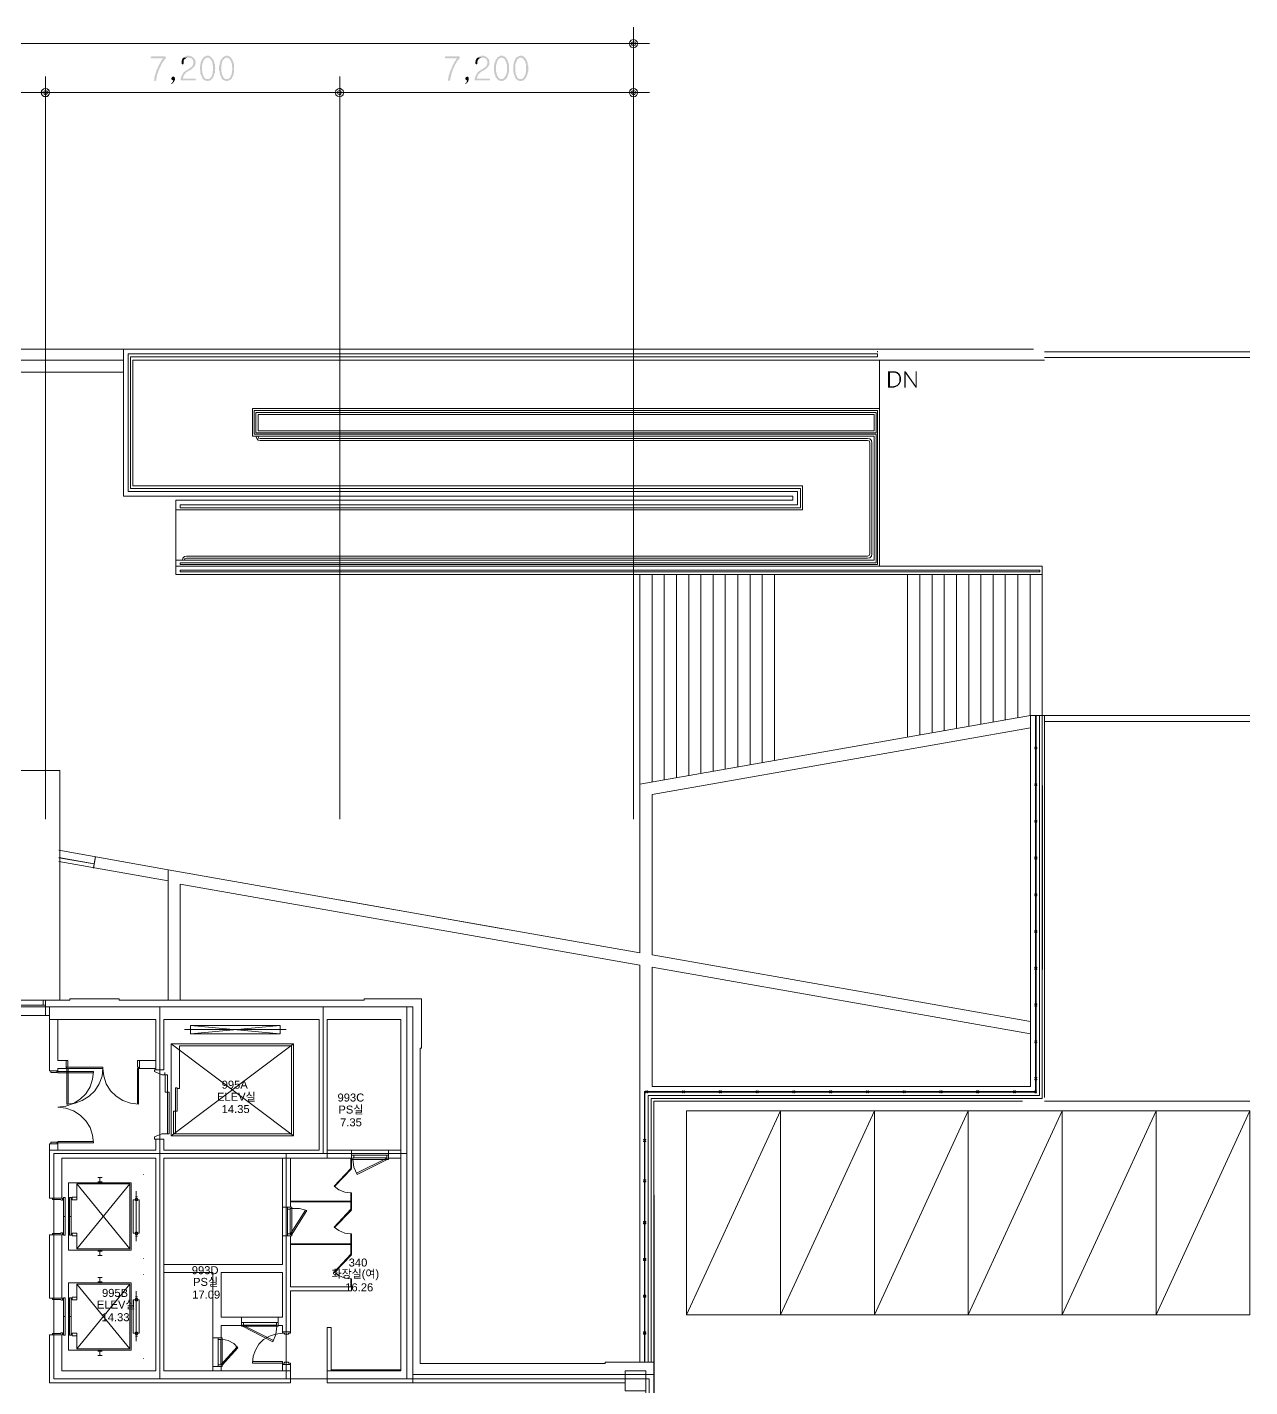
# Model space of a CAD drawing. Header units: millimetres. Extents: x -750 to 105570, y 8301 to 66109.
# Drawn here: x 75618 to 105570, y 28309 to 61617 of the extents above; entities that cross this region are included whole.
import ezdxf

# ---------------------------------------------------------------- set-up
doc = ezdxf.new("R2010")
doc.units = ezdxf.units.MM
for name, color, linetype in [('PDF_문자', 7, 'Continuous'), ('PDF_솔리드 채우기', 7, 'Continuous'), ('PDF_형상', 7, 'Continuous')]:
    doc.layers.add(name, color=color, linetype=linetype)
doc.styles.add('PDF 맑은고딕Semilight', font='Arial.ttf')

msp = doc.modelspace()

# ---------------------------------------------------------------- hatches: boundary and pattern name
at = {"layer": 'PDF_솔리드 채우기', "transparency": 33554559}
for points in [[(78980, 60905), (78666, 60905), (78655, 60895), (78645, 60884), (78645, 60884), (78645, 60863), (78655, 60863), (78666, 60853), (78949, 60853), (78938, 60842), (78938, 60832), (78928, 60821), (78917, 60811), (78907, 60800), (78896, 60790), (78896, 60769), (78886, 60758), (78875, 60748), (78865, 60727), (78865, 60717), (78854, 60706), (78844, 60685), (78833, 60675), (78833, 60654), (78823, 60643), (78812, 60622), (78812, 60601), (78802, 60591), (78802, 60580), (78791, 60570), (78781, 60549), (78781, 60528), (78770, 60518), (78770, 60497), (78760, 60476), (78760, 60465), (78750, 60444), (78750, 60434), (78739, 60413), (78739, 60402), (78739, 60392), (78729, 60371), (78729, 60360), (78729, 60350), (78729, 60329), (78729, 60319), (78729, 60308), (78739, 60298), (78750, 60298), (78760, 60308), (78770, 60308), (78781, 60319), (78781, 60329), (78781, 60350), (78781, 60360), (78791, 60381), (78791, 60392), (78791, 60413), (78802, 60423), (78802, 60444), (78802, 60455), (78812, 60476), (78812, 60486), (78823, 60497), (78823, 60518), (78833, 60528), (78833, 60549), (78844, 60559), (78844, 60580), (78854, 60591), (78865, 60612), (78865, 60622), (78875, 60643), (78886, 60654), (78886, 60664), (78896, 60685), (78907, 60696), (78907, 60717), (78917, 60727), (78928, 60748), (78938, 60758), (78949, 60769), (78959, 60790), (78969, 60800), (78969, 60811), (78980, 60821), (78990, 60832), (79001, 60842), (79011, 60853), (79011, 60863), (79022, 60884), (79011, 60884), (79001, 60895), (78990, 60905)], [(79566, 60916), (79556, 60916), (79535, 60916), (79514, 60905), (79504, 60905), (79493, 60895), (79472, 60895), (79462, 60884), (79451, 60874), (79566, 60874), (79587, 60874), (79598, 60863), (79619, 60863), (79629, 60853), (79640, 60853), (79661, 60842), (79661, 60832), (79671, 60821), (79682, 60811), (79682, 60790), (79692, 60779), (79692, 60758), (79692, 60758), (79692, 60737), (79692, 60717), (79682, 60706), (79682, 60696), (79671, 60675), (79661, 60664), (79650, 60654), (79650, 60643), (79640, 60643), (79629, 60633), (79619, 60622), (79598, 60612), (79587, 60601), (79566, 60591), (79556, 60580), (79545, 60580), (79535, 60570), (79514, 60559), (79504, 60549), (79493, 60539), (79472, 60528), (79462, 60518), (79451, 60507), (79441, 60497), (79430, 60476), (79430, 60465), (79420, 60465), (79420, 60455), (79409, 60444), (79399, 60423), (79399, 60413), (79388, 60392), (79388, 60381), (79388, 60360), (79378, 60350), (79378, 60329), (79378, 60319), (79734, 60319), (79744, 60319), (79744, 60319), (79755, 60340), (79755, 60340), (79744, 60350), (79744, 60350), (79734, 60360), (79734, 60360), (79430, 60360), (79441, 60381), (79441, 60392), (79441, 60413), (79451, 60423), (79462, 60434), (79462, 60455), (79472, 60455), (79472, 60465), (79483, 60476), (79493, 60486), (79504, 60497), (79514, 60507), (79525, 60518), (79545, 60528), (79556, 60539), (79577, 60549), (79587, 60549), (79598, 60559), (79619, 60570), (79640, 60580), (79650, 60591), (79661, 60601), (79671, 60612), (79682, 60622), (79692, 60633), (79703, 60643), (79713, 60654), (79724, 60664), (79724, 60675), (79734, 60696), (79734, 60706), (79734, 60727), (79744, 60737), (79744, 60758), (79744, 60769), (79734, 60790), (79734, 60800), (79734, 60821), (79724, 60832), (79713, 60842), (79703, 60853), (79703, 60863), (79682, 60874), (79671, 60884), (79661, 60895), (79650, 60905), (79629, 60905), (79619, 60905), (79598, 60916), (79587, 60916)], [(79451, 60874), (79441, 60863), (79430, 60853), (79420, 60842), (79409, 60821), (79409, 60811), (79399, 60800), (79399, 60779), (79399, 60769), (79399, 60758), (79399, 60737), (79399, 60717), (79399, 60717), (79420, 60706), (79420, 60706), (79441, 60706), (79441, 60717), (79451, 60727), (79451, 60727), (79451, 60758), (79451, 60769), (79451, 60790), (79451, 60800), (79462, 60821), (79472, 60832), (79472, 60832), (79493, 60842), (79504, 60853), (79514, 60863), (79525, 60863), (79545, 60874), (79566, 60874), (79566, 60874)], [(80038, 60916), (80017, 60916), (80006, 60916), (79996, 60905), (79975, 60905), (79964, 60895), (79954, 60884), (79943, 60884), (79933, 60874), (79922, 60853), (79912, 60842), (79902, 60832), (79902, 60821), (79891, 60811), (79881, 60790), (79881, 60779), (79870, 60769), (79870, 60748), (79870, 60737), (79860, 60717), (79860, 60706), (79860, 60685), (79860, 60675), (79849, 60654), (79849, 60633), (79849, 60622), (79849, 60612), (79849, 60591), (79849, 60570), (79860, 60549), (79860, 60539), (79860, 60518), (79860, 60507), (79860, 60486), (79870, 60476), (79870, 60455), (79881, 60444), (79881, 60434), (79891, 60413), (79891, 60402), (79902, 60392), (79912, 60381), (79912, 60360), (79922, 60350), (79933, 60340), (80038, 60350), (80027, 60350), (80006, 60350), (79996, 60350), (79985, 60360), (79975, 60371), (79964, 60381), (79954, 60392), (79943, 60413), (79933, 60423), (79933, 60444), (79922, 60455), (79922, 60465), (79912, 60486), (79912, 60497), (79912, 60518), (79912, 60528), (79902, 60549), (79902, 60559), (79902, 60580), (79902, 60601), (79902, 60612), (79902, 60622), (79902, 60643), (79902, 60664), (79902, 60675), (79912, 60696), (79912, 60706), (79912, 60727), (79922, 60737), (79922, 60758), (79922, 60769), (79933, 60779), (79933, 60790), (79943, 60811), (79954, 60821), (79964, 60832), (79975, 60842), (79985, 60853), (79996, 60863), (80006, 60863), (80027, 60874), (80038, 60874), (80132, 60874), (80121, 60884), (80111, 60895), (80101, 60905), (80090, 60905), (80069, 60916), (80059, 60916)], [(80132, 60874), (80038, 60874), (80048, 60874), (80069, 60863), (80080, 60863), (80090, 60853), (80101, 60842), (80111, 60832), (80121, 60821), (80132, 60800), (80142, 60790), (80142, 60779), (80153, 60758), (80153, 60748), (80153, 60737), (80163, 60717), (80163, 60706), (80163, 60685), (80163, 60675), (80174, 60654), (80174, 60633), (80174, 60612), (80174, 60612), (80174, 60591), (80174, 60570), (80174, 60549), (80163, 60539), (80163, 60518), (80163, 60507), (80163, 60486), (80153, 60476), (80153, 60455), (80142, 60444), (80142, 60434), (80142, 60423), (80132, 60413), (80121, 60392), (80111, 60381), (80101, 60371), (80090, 60360), (80080, 60350), (80059, 60350), (80048, 60350), (80038, 60350), (79933, 60340), (79954, 60329), (79964, 60319), (79975, 60319), (79985, 60308), (80006, 60308), (80017, 60298), (80027, 60298), (80038, 60298), (80048, 60298), (80069, 60308), (80080, 60308), (80090, 60308), (80111, 60319), (80121, 60329), (80132, 60340), (80142, 60350), (80153, 60360), (80163, 60371), (80174, 60392), (80174, 60392), (80184, 60413), (80184, 60423), (80195, 60434), (80195, 60455), (80205, 60465), (80205, 60476), (80216, 60497), (80216, 60507), (80216, 60528), (80216, 60549), (80216, 60559), (80216, 60580), (80226, 60601), (80226, 60612), (80226, 60622), (80216, 60643), (80216, 60664), (80216, 60675), (80216, 60696), (80216, 60717), (80205, 60727), (80205, 60748), (80205, 60758), (80195, 60769), (80195, 60790), (80184, 60800), (80174, 60811), (80174, 60821), (80163, 60832), (80153, 60853), (80142, 60863)], [(80509, 60916), (80488, 60916), (80478, 60916), (80467, 60905), (80446, 60905), (80436, 60895), (80425, 60884), (80415, 60884), (80404, 60874), (80394, 60853), (80383, 60842), (80373, 60832), (80373, 60821), (80362, 60811), (80352, 60790), (80352, 60779), (80341, 60769), (80341, 60748), (80341, 60737), (80331, 60717), (80331, 60706), (80331, 60685), (80320, 60675), (80320, 60654), (80320, 60633), (80320, 60622), (80320, 60612), (80320, 60591), (80320, 60570), (80320, 60549), (80331, 60539), (80331, 60518), (80331, 60507), (80331, 60486), (80341, 60476), (80341, 60455), (80352, 60444), (80352, 60434), (80362, 60413), (80362, 60402), (80373, 60392), (80373, 60381), (80383, 60360), (80394, 60350), (80404, 60340), (80509, 60350), (80488, 60350), (80478, 60350), (80467, 60350), (80457, 60360), (80446, 60371), (80436, 60381), (80425, 60392), (80415, 60413), (80404, 60423), (80404, 60444), (80394, 60455), (80394, 60465), (80383, 60486), (80383, 60497), (80383, 60518), (80373, 60528), (80373, 60549), (80373, 60559), (80373, 60580), (80373, 60601), (80373, 60612), (80373, 60622), (80373, 60643), (80373, 60664), (80373, 60675), (80383, 60696), (80383, 60706), (80383, 60727), (80383, 60737), (80394, 60758), (80394, 60769), (80404, 60779), (80404, 60790), (80415, 60811), (80425, 60821), (80436, 60832), (80446, 60842), (80457, 60853), (80467, 60863), (80478, 60863), (80498, 60874), (80509, 60874), (80603, 60874), (80593, 60884), (80582, 60895), (80572, 60905), (80551, 60905), (80540, 60916), (80530, 60916)], [(80603, 60874), (80509, 60874), (80519, 60874), (80530, 60863), (80551, 60863), (80561, 60853), (80572, 60842), (80582, 60832), (80593, 60821), (80603, 60800), (80603, 60790), (80614, 60779), (80614, 60758), (80624, 60748), (80624, 60737), (80635, 60717), (80635, 60706), (80635, 60685), (80635, 60675), (80635, 60654), (80645, 60633), (80645, 60612), (80645, 60612), (80645, 60591), (80645, 60570), (80635, 60549), (80635, 60539), (80635, 60518), (80635, 60507), (80624, 60486), (80624, 60476), (80624, 60455), (80614, 60444), (80614, 60434), (80603, 60423), (80603, 60413), (80593, 60392), (80582, 60381), (80572, 60371), (80561, 60360), (80540, 60350), (80530, 60350), (80519, 60350), (80509, 60350), (80404, 60340), (80415, 60329), (80436, 60319), (80446, 60319), (80457, 60308), (80467, 60308), (80488, 60298), (80498, 60298), (80509, 60298), (80519, 60298), (80540, 60308), (80551, 60308), (80561, 60308), (80572, 60319), (80593, 60329), (80603, 60340), (80614, 60350), (80624, 60360), (80635, 60371), (80645, 60392), (80645, 60392), (80656, 60413), (80656, 60423), (80666, 60434), (80666, 60455), (80677, 60465), (80677, 60476), (80677, 60497), (80687, 60507), (80687, 60528), (80687, 60549), (80687, 60559), (80687, 60580), (80687, 60601), (80687, 60612), (80687, 60622), (80687, 60643), (80687, 60664), (80687, 60675), (80687, 60696), (80687, 60717), (80677, 60727), (80677, 60748), (80666, 60758), (80666, 60769), (80656, 60790), (80656, 60800), (80645, 60811), (80645, 60821), (80635, 60832), (80624, 60853), (80614, 60863)], [(86185, 60905), (85871, 60905), (85850, 60895), (85850, 60884), (85850, 60884), (85850, 60863), (85861, 60863), (85871, 60853), (86154, 60853), (86143, 60842), (86133, 60832), (86122, 60821), (86122, 60811), (86112, 60800), (86101, 60790), (86091, 60769), (86080, 60758), (86080, 60748), (86070, 60727), (86060, 60717), (86049, 60706), (86049, 60685), (86039, 60675), (86028, 60654), (86028, 60643), (86018, 60622), (86007, 60601), (86007, 60591), (85997, 60580), (85997, 60570), (85986, 60549), (85976, 60528), (85976, 60518), (85965, 60497), (85965, 60476), (85955, 60465), (85955, 60444), (85944, 60434), (85944, 60413), (85944, 60402), (85934, 60392), (85934, 60371), (85934, 60360), (85934, 60350), (85923, 60329), (85934, 60319), (85934, 60308), (85944, 60298), (85955, 60298), (85965, 60308), (85976, 60308), (85976, 60319), (85986, 60329), (85986, 60350), (85986, 60360), (85986, 60381), (85997, 60392), (85997, 60413), (85997, 60423), (86007, 60444), (86007, 60455), (86007, 60476), (86018, 60486), (86018, 60497), (86028, 60518), (86028, 60528), (86039, 60549), (86039, 60559), (86049, 60580), (86060, 60591), (86060, 60612), (86070, 60622), (86080, 60643), (86080, 60654), (86091, 60664), (86091, 60685), (86101, 60696), (86112, 60717), (86122, 60727), (86133, 60748), (86143, 60758), (86143, 60769), (86154, 60790), (86164, 60800), (86175, 60811), (86185, 60821), (86196, 60832), (86206, 60842), (86206, 60853), (86217, 60863), (86217, 60884), (86217, 60884), (86206, 60895), (86196, 60905)], [(86772, 60916), (86751, 60916), (86740, 60916), (86719, 60905), (86709, 60905), (86688, 60895), (86677, 60895), (86667, 60884), (86656, 60874), (86772, 60874), (86793, 60874), (86803, 60863), (86824, 60863), (86834, 60853), (86845, 60853), (86855, 60842), (86866, 60832), (86876, 60821), (86876, 60811), (86887, 60790), (86887, 60779), (86897, 60758), (86897, 60758), (86887, 60737), (86887, 60717), (86887, 60706), (86876, 60696), (86876, 60675), (86866, 60664), (86855, 60654), (86845, 60643), (86845, 60643), (86834, 60633), (86814, 60622), (86803, 60612), (86793, 60601), (86772, 60591), (86751, 60580), (86751, 60580), (86730, 60570), (86719, 60559), (86698, 60549), (86688, 60539), (86677, 60528), (86667, 60518), (86656, 60507), (86646, 60497), (86636, 60476), (86625, 60465), (86625, 60465), (86615, 60455), (86615, 60444), (86604, 60423), (86594, 60413), (86594, 60392), (86594, 60381), (86583, 60360), (86583, 60350), (86583, 60329), (86583, 60319), (86929, 60319), (86950, 60319), (86950, 60319), (86960, 60340), (86960, 60340), (86950, 60350), (86950, 60350), (86939, 60360), (86929, 60360), (86636, 60360), (86636, 60381), (86646, 60392), (86646, 60413), (86656, 60423), (86656, 60434), (86667, 60455), (86667, 60455), (86677, 60465), (86688, 60476), (86698, 60486), (86709, 60497), (86719, 60507), (86730, 60518), (86751, 60528), (86761, 60539), (86782, 60549), (86782, 60549), (86803, 60559), (86824, 60570), (86834, 60580), (86855, 60591), (86866, 60601), (86876, 60612), (86887, 60622), (86897, 60633), (86908, 60643), (86918, 60654), (86918, 60664), (86929, 60675), (86929, 60696), (86939, 60706), (86939, 60727), (86939, 60737), (86939, 60758), (86939, 60769), (86939, 60790), (86939, 60800), (86929, 60821), (86929, 60832), (86918, 60842), (86908, 60853), (86897, 60863), (86887, 60874), (86876, 60884), (86866, 60895), (86845, 60905), (86834, 60905), (86824, 60905), (86803, 60916), (86782, 60916)], [(86656, 60874), (86646, 60863), (86636, 60853), (86625, 60842), (86615, 60821), (86604, 60811), (86604, 60800), (86604, 60779), (86594, 60769), (86594, 60758), (86594, 60737), (86604, 60717), (86604, 60717), (86615, 60706), (86625, 60706), (86636, 60706), (86646, 60717), (86646, 60727), (86646, 60727), (86646, 60758), (86646, 60769), (86656, 60790), (86656, 60800), (86667, 60821), (86677, 60832), (86677, 60832), (86688, 60842), (86698, 60853), (86719, 60863), (86730, 60863), (86751, 60874), (86761, 60874), (86772, 60874)], [(87243, 60916), (87222, 60916), (87212, 60916), (87191, 60905), (87180, 60905), (87170, 60895), (87159, 60884), (87149, 60884), (87138, 60874), (87128, 60853), (87117, 60842), (87107, 60832), (87096, 60821), (87096, 60811), (87086, 60790), (87086, 60779), (87075, 60769), (87075, 60748), (87065, 60737), (87065, 60717), (87065, 60706), (87054, 60685), (87054, 60675), (87054, 60654), (87054, 60633), (87054, 60622), (87054, 60612), (87054, 60591), (87054, 60570), (87054, 60549), (87054, 60539), (87065, 60518), (87065, 60507), (87065, 60486), (87065, 60476), (87075, 60455), (87075, 60444), (87086, 60434), (87086, 60413), (87096, 60402), (87096, 60392), (87107, 60381), (87117, 60360), (87128, 60350), (87138, 60340), (87243, 60350), (87222, 60350), (87212, 60350), (87201, 60350), (87191, 60360), (87170, 60371), (87159, 60381), (87159, 60392), (87149, 60413), (87138, 60423), (87128, 60444), (87128, 60455), (87117, 60465), (87117, 60486), (87117, 60497), (87107, 60518), (87107, 60528), (87107, 60549), (87107, 60559), (87107, 60580), (87107, 60601), (87107, 60612), (87107, 60622), (87107, 60643), (87107, 60664), (87107, 60675), (87107, 60696), (87117, 60706), (87117, 60727), (87117, 60737), (87128, 60758), (87128, 60769), (87138, 60779), (87138, 60790), (87149, 60811), (87159, 60821), (87170, 60832), (87180, 60842), (87191, 60853), (87201, 60863), (87212, 60863), (87222, 60874), (87243, 60874), (87337, 60874), (87327, 60884), (87316, 60895), (87295, 60905), (87285, 60905), (87274, 60916), (87264, 60916)], [(87337, 60874), (87243, 60874), (87253, 60874), (87264, 60863), (87274, 60863), (87295, 60853), (87306, 60842), (87316, 60832), (87327, 60821), (87327, 60800), (87337, 60790), (87348, 60779), (87348, 60758), (87358, 60748), (87358, 60737), (87358, 60717), (87369, 60706), (87369, 60685), (87369, 60675), (87369, 60654), (87369, 60633), (87369, 60612), (87369, 60612), (87369, 60591), (87369, 60570), (87369, 60549), (87369, 60539), (87369, 60518), (87369, 60507), (87358, 60486), (87358, 60476), (87348, 60455), (87348, 60444), (87337, 60434), (87337, 60423), (87327, 60413), (87316, 60392), (87306, 60381), (87295, 60371), (87285, 60360), (87274, 60350), (87264, 60350), (87253, 60350), (87243, 60350), (87138, 60340), (87149, 60329), (87159, 60319), (87180, 60319), (87191, 60308), (87201, 60308), (87222, 60298), (87232, 60298), (87243, 60298), (87253, 60298), (87264, 60308), (87285, 60308), (87295, 60308), (87306, 60319), (87316, 60329), (87337, 60340), (87348, 60350), (87358, 60360), (87369, 60371), (87369, 60392), (87379, 60392), (87379, 60413), (87390, 60423), (87400, 60434), (87400, 60455), (87400, 60465), (87410, 60476), (87410, 60497), (87410, 60507), (87421, 60528), (87421, 60549), (87421, 60559), (87421, 60580), (87421, 60601), (87421, 60612), (87421, 60622), (87421, 60643), (87421, 60664), (87421, 60675), (87421, 60696), (87410, 60717), (87410, 60727), (87410, 60748), (87400, 60758), (87400, 60769), (87390, 60790), (87390, 60800), (87379, 60811), (87379, 60821), (87369, 60832), (87358, 60853), (87348, 60863)], [(87704, 60916), (87693, 60916), (87683, 60916), (87662, 60905), (87651, 60905), (87641, 60895), (87630, 60884), (87609, 60884), (87599, 60874), (87589, 60853), (87578, 60842), (87578, 60832), (87568, 60821), (87568, 60811), (87557, 60790), (87547, 60779), (87547, 60769), (87547, 60748), (87536, 60737), (87536, 60717), (87536, 60706), (87526, 60685), (87526, 60675), (87526, 60654), (87526, 60633), (87526, 60622), (87526, 60612), (87526, 60591), (87526, 60570), (87526, 60549), (87526, 60539), (87526, 60518), (87536, 60507), (87536, 60486), (87536, 60476), (87547, 60455), (87547, 60444), (87557, 60434), (87557, 60413), (87568, 60402), (87568, 60392), (87578, 60381), (87589, 60360), (87599, 60350), (87609, 60340), (87704, 60350), (87693, 60350), (87683, 60350), (87672, 60350), (87651, 60360), (87641, 60371), (87630, 60381), (87620, 60392), (87620, 60413), (87609, 60423), (87599, 60444), (87599, 60455), (87589, 60465), (87589, 60486), (87589, 60497), (87578, 60518), (87578, 60528), (87578, 60549), (87578, 60559), (87578, 60580), (87578, 60601), (87578, 60612), (87578, 60622), (87578, 60643), (87578, 60664), (87578, 60675), (87578, 60696), (87578, 60706), (87589, 60727), (87589, 60737), (87599, 60758), (87599, 60769), (87609, 60779), (87609, 60790), (87620, 60811), (87620, 60821), (87630, 60832), (87641, 60842), (87662, 60853), (87672, 60863), (87683, 60863), (87693, 60874), (87704, 60874), (87808, 60874), (87798, 60884), (87788, 60895), (87767, 60905), (87756, 60905), (87746, 60916), (87725, 60916), (87714, 60916)], [(87808, 60874), (87704, 60874), (87725, 60874), (87735, 60863), (87746, 60863), (87756, 60853), (87767, 60842), (87788, 60832), (87788, 60821), (87798, 60800), (87808, 60790), (87819, 60779), (87819, 60758), (87829, 60748), (87829, 60737), (87829, 60717), (87840, 60706), (87840, 60685), (87840, 60675), (87840, 60654), (87840, 60633), (87840, 60612), (87840, 60612), (87840, 60591), (87840, 60570), (87840, 60549), (87840, 60539), (87840, 60518), (87829, 60507), (87829, 60486), (87829, 60476), (87819, 60455), (87819, 60444), (87808, 60434), (87808, 60423), (87798, 60413), (87788, 60392), (87777, 60381), (87767, 60371), (87756, 60360), (87746, 60350), (87735, 60350), (87725, 60350), (87704, 60350), (87609, 60340), (87620, 60329), (87630, 60319), (87641, 60319), (87662, 60308), (87672, 60308), (87683, 60298), (87704, 60298), (87704, 60298), (87725, 60298), (87735, 60308), (87756, 60308), (87767, 60308), (87777, 60319), (87788, 60329), (87798, 60340), (87808, 60350), (87819, 60360), (87829, 60371), (87840, 60392), (87850, 60392), (87850, 60413), (87861, 60423), (87861, 60434), (87871, 60455), (87871, 60465), (87882, 60476), (87882, 60497), (87882, 60507), (87892, 60528), (87892, 60549), (87892, 60559), (87892, 60580), (87892, 60601), (87892, 60612), (87892, 60622), (87892, 60643), (87892, 60664), (87892, 60675), (87882, 60696), (87882, 60717), (87882, 60727), (87882, 60748), (87871, 60758), (87871, 60769), (87861, 60790), (87861, 60800), (87850, 60811), (87850, 60821), (87840, 60832), (87829, 60853), (87819, 60863)], [(79200, 60402), (79179, 60402), (79168, 60392), (79158, 60392), (79158, 60381), (79148, 60360), (79148, 60360), (79158, 60340), (79158, 60329), (79158, 60329), (79179, 60319), (79189, 60319), (79200, 60319), (79189, 60298), (79189, 60287), (79179, 60277), (79168, 60256), (79158, 60245), (79148, 60235), (79148, 60235), (79158, 60224), (79168, 60235), (79179, 60245), (79189, 60256), (79200, 60266), (79210, 60277), (79221, 60298), (79231, 60308), (79231, 60319), (79242, 60340), (79242, 60350), (79242, 60360), (79231, 60371), (79231, 60392), (79231, 60392), (79210, 60402)], [(86395, 60402), (86384, 60402), (86363, 60392), (86363, 60392), (86353, 60381), (86353, 60360), (86353, 60360), (86353, 60340), (86363, 60329), (86363, 60329), (86374, 60319), (86395, 60319), (86395, 60319), (86395, 60298), (86384, 60287), (86384, 60277), (86374, 60256), (86363, 60245), (86353, 60235), (86342, 60235), (86353, 60224), (86374, 60235), (86384, 60245), (86395, 60256), (86405, 60266), (86416, 60277), (86426, 60298), (86426, 60308), (86437, 60319), (86437, 60340), (86437, 60350), (86437, 60360), (86437, 60371), (86426, 60392), (86426, 60392), (86416, 60402), (86405, 60402)], [(96815, 53187), (96710, 53187), (96710, 52789), (96815, 52789), (96815, 52789), (96825, 52789), (96836, 52789), (96857, 52789), (96867, 52799), (96878, 52799), (96888, 52799), (96899, 52799), (96909, 52810), (96909, 52810), (96920, 52820), (96930, 52820), (96752, 52820), (96752, 53155), (96815, 53155), (96951, 53155), (96941, 53166), (96930, 53166), (96920, 53176), (96909, 53176), (96899, 53176), (96888, 53187), (96878, 53187), (96867, 53187), (96857, 53187), (96846, 53187), (96836, 53187)], [(96951, 53155), (96815, 53155), (96815, 53155), (96825, 53155), (96846, 53155), (96857, 53155), (96867, 53155), (96878, 53155), (96888, 53145), (96899, 53145), (96899, 53145), (96909, 53134), (96920, 53134), (96930, 53134), (96930, 53124), (96941, 53124), (96951, 53113), (96951, 53103), (96962, 53103), (96962, 53092), (96972, 53082), (96972, 53071), (96972, 53071), (96983, 53061), (96983, 53051), (96983, 53040), (96983, 53030), (96983, 53019), (96983, 53009), (96983, 52998), (96983, 52988), (96983, 52967), (96983, 52956), (96983, 52946), (96983, 52935), (96983, 52925), (96972, 52914), (96972, 52904), (96962, 52893), (96962, 52893), (96951, 52883), (96951, 52872), (96941, 52862), (96941, 52862), (96930, 52862), (96930, 52852), (96920, 52852), (96909, 52841), (96899, 52841), (96888, 52831), (96878, 52831), (96867, 52831), (96857, 52831), (96846, 52820), (96836, 52820), (96825, 52820), (96815, 52820), (96752, 52820), (96930, 52820), (96941, 52820), (96951, 52831), (96951, 52841), (96962, 52841), (96972, 52852), (96983, 52862), (96983, 52872), (96993, 52872), (96993, 52883), (97004, 52893), (97004, 52893), (97004, 52904), (97014, 52914), (97014, 52925), (97014, 52935), (97024, 52946), (97024, 52956), (97024, 52967), (97024, 52988), (97024, 52998), (97024, 52998), (97024, 53019), (97024, 53030), (97024, 53040), (97014, 53051), (97014, 53061), (97014, 53071), (97014, 53082), (97004, 53092), (97004, 53103), (96993, 53113), (96993, 53113), (96983, 53124), (96983, 53134), (96972, 53145), (96972, 53145), (96962, 53145)], [(97140, 53187), (97108, 53187), (97108, 52789), (97140, 52789), (97140, 53103), (97140, 53113), (97140, 53124), (97140, 53134), (97140, 53134)], [(97140, 53187), (97140, 53134), (97140, 53134), (97150, 53124), (97150, 53113), (97381, 52789), (97381, 52841), (97370, 52852), (97370, 52862), (97360, 52872)], [(97412, 53187), (97381, 53187), (97381, 52893), (97381, 52883), (97381, 52872), (97381, 52862), (97381, 52841), (97381, 52841), (97381, 52789), (97412, 52789)]]:
    msp.add_hatch(color=256, dxfattribs=at).paths.add_polyline_path(points)

# ---------------------------------------------------------------- linework, layer by layer
at = {"layer": 'PDF_형상', "lineweight": 5}
for points in [[(90573, 61219), (90563, 61261), (90521, 61303), (90469, 61313), (90416, 61303), (90385, 61261), (90374, 61219), (90385, 61167), (90416, 61125), (90469, 61115), (90521, 61125), (90563, 61167)], [(90521, 61219), (90510, 61251), (90469, 61261), (90437, 61251), (90416, 61219), (90437, 61177), (90469, 61167), (90510, 61177)], [(76069, 60413), (76069, 42211)], [(83274, 60413), (83274, 42211)], [(76466, 60015), (75671, 60015)], [(76016, 60015), (76037, 59983), (76069, 59963), (76100, 59983), (76121, 60015), (76100, 60046), (76069, 60067), (76037, 60046)], [(76121, 60015), (76100, 60046), (76069, 60067), (76037, 60046), (76016, 60015), (76037, 59983), (76069, 59963), (76100, 59983)], [(83672, 60015), (82865, 60015)], [(83169, 60015), (83180, 59963), (83221, 59931), (83274, 59910), (83316, 59931), (83358, 59963), (83368, 60015), (83358, 60067), (83316, 60099), (83274, 60120), (83221, 60099), (83180, 60067)], [(83368, 60015), (83358, 60067), (83316, 60099), (83274, 60120), (83221, 60099), (83180, 60067), (83169, 60015), (83180, 59963), (83221, 59931), (83274, 59910), (83316, 59931), (83358, 59963)], [(83221, 60015), (83232, 59983), (83274, 59963), (83305, 59983), (83316, 60015), (83305, 60046), (83274, 60067), (83232, 60046)], [(83316, 60015), (83305, 60046), (83274, 60067), (83232, 60046), (83221, 60015), (83232, 59983), (83274, 59963), (83305, 59983)], [(90521, 60015), (90510, 60046), (90469, 60067), (90437, 60046), (90416, 60015), (90437, 59983), (90469, 59963), (90510, 59983)], [(78153, 50317), (94563, 50317), (94563, 49846), (79367, 49846), (79367, 49919), (94490, 49919), (94490, 50244), (78090, 50244), (78090, 53616), (96448, 53616), (96448, 53543), (78153, 53543)], [(77975, 53166), (64779, 53166)], [(96448, 48453), (96448, 52223), (81179, 52223), (81179, 51647), (96417, 51647), (96417, 48495), (79367, 48495), (79367, 48453)], [(81221, 51679), (96417, 51679), (96417, 52181), (81221, 52181)], [(79367, 48275), (100428, 48275), (100428, 48317), (79367, 48317)], [(100323, 44756), (100323, 43981)], [(100334, 44756), (100334, 43981)], [(100355, 43981), (100355, 43971), (100302, 43971), (100302, 43981)], [(100355, 43981), (100302, 43981), (100302, 43971), (100355, 43971)], [(100323, 43971), (100323, 43950)], [(100334, 43971), (100334, 43950)], [(100355, 43950), (100302, 43950), (100302, 43939), (100355, 43939)], [(100355, 43939), (100355, 43950), (100302, 43950), (100302, 43939)], [(100323, 43939), (100323, 43080)], [(100334, 43939), (100334, 43080)], [(100355, 43080), (100355, 43070), (100302, 43070), (100302, 43080)], [(100355, 43080), (100302, 43080), (100302, 43070), (100355, 43070)], [(100355, 43049), (100302, 43049), (100302, 43039), (100355, 43039)], [(100355, 43039), (100355, 43049), (100302, 43049), (100302, 43039)], [(100323, 43070), (100323, 43049)], [(100323, 43039), (100323, 42180)], [(100334, 43070), (100334, 43049)], [(100334, 43039), (100334, 42180)], [(100355, 42180), (100355, 42169), (100302, 42169), (100302, 42180)], [(100355, 42180), (100302, 42180), (100302, 42169), (100355, 42169)], [(100355, 42148), (100302, 42148), (100302, 42138), (100355, 42138)], [(100355, 42138), (100355, 42148), (100302, 42148), (100302, 42138)], [(100323, 42169), (100323, 42148)], [(100323, 42138), (100323, 41290)], [(100334, 42169), (100334, 42148)], [(100334, 42138), (100334, 41290)], [(79074, 40975), (76393, 41457)], [(79074, 40703), (76393, 41174)], [(100355, 41290), (100355, 41269), (100302, 41269), (100302, 41290)], [(100355, 41290), (100302, 41290), (100302, 41269), (100355, 41269)], [(100355, 41248), (100302, 41248), (100302, 41237), (100355, 41237)], [(100355, 41237), (100355, 41248), (100302, 41248), (100302, 41237)], [(100323, 41269), (100323, 41248)], [(100323, 41237), (100323, 40389)], [(100334, 41269), (100334, 41248)], [(100334, 41237), (100334, 40389)], [(100355, 40389), (100355, 40368), (100302, 40368), (100302, 40389)], [(100355, 40389), (100302, 40389), (100302, 40368), (100355, 40368)], [(100355, 40347), (100302, 40347), (100302, 40337), (100355, 40337)], [(100355, 40337), (100355, 40347), (100302, 40347), (100302, 40337)], [(100323, 40368), (100323, 40347)], [(100323, 40337), (100323, 39488)], [(100334, 40368), (100334, 40347)], [(100334, 40337), (100334, 39488)], [(100355, 39488), (100355, 39467), (100302, 39467), (100302, 39488)], [(100355, 39488), (100302, 39488), (100302, 39467), (100355, 39467)], [(100355, 39446), (100302, 39446), (100302, 39436), (100355, 39436)], [(100355, 39436), (100355, 39446), (100302, 39446), (100302, 39436)], [(100323, 39467), (100323, 39446)], [(100323, 39436), (100323, 38588)], [(100334, 39467), (100334, 39446)], [(100334, 39436), (100334, 38588)], [(100198, 36954), (90929, 38588), (90929, 37614), (90929, 35666), (100198, 35666)], [(100355, 38588), (100355, 38577), (100302, 38577), (100302, 38588)], [(100355, 38588), (100302, 38588), (100302, 38577), (100355, 38577)], [(100355, 38546), (100302, 38546), (100302, 38535), (100355, 38535)], [(100355, 38535), (100355, 38546), (100302, 38546), (100302, 38535)], [(100323, 38577), (100323, 38546)], [(100323, 38535), (100323, 37687)], [(100334, 38577), (100334, 38546)], [(100334, 38535), (100334, 37687)], [(76006, 37656), (76069, 37656), (76069, 37781), (76006, 37781)], [(100355, 37687), (100355, 37677), (100302, 37677), (100302, 37687)], [(100355, 37687), (100302, 37687), (100302, 37677), (100355, 37677)], [(100355, 37645), (100302, 37645), (100302, 37635), (100355, 37635)], [(100355, 37635), (100355, 37645), (100302, 37645), (100302, 37635)], [(100323, 37677), (100323, 37645)], [(100334, 37677), (100334, 37645)], [(15201, 28502), (11253, 28502), (11253, 23256), (76069, 23256), (76069, 26157), (90856, 26157), (90856, 28502), (76268, 28502), (76268, 34022), (78865, 34022), (78865, 37614), (71869, 37614), (71869, 28502), (61417, 28502), (61417, 25560), (18249, 25560), (18249, 30503), (15201, 30503), (15201, 28502), (15201, 30503)], [(15201, 28502), (11253, 28502), (11253, 16406), (90856, 16406), (90856, 28502), (84918, 28502), (84918, 37614), (15201, 37614)], [(78865, 34022), (82865, 34022), (82865, 37614), (78865, 37614)], [(82865, 34022), (84918, 34022), (84918, 37614), (82865, 37614)], [(100323, 37635), (100323, 36786)], [(100334, 37635), (100334, 36786)], [(79148, 34461), (82143, 36713), (79148, 36713), (82143, 34461)], [(100355, 36786), (100355, 36776), (100302, 36776), (100302, 36786)], [(100355, 36786), (100302, 36786), (100302, 36776), (100355, 36776)], [(100355, 36744), (100302, 36744), (100302, 36734), (100355, 36734)], [(100355, 36734), (100355, 36744), (100302, 36744), (100302, 36734)], [(100323, 36776), (100323, 36744)], [(100323, 36734), (100323, 35886)], [(100334, 36776), (100334, 36744)], [(100334, 36734), (100334, 35886)], [(77241, 36032), (77241, 36001), (76372, 36001), (76372, 36032), (76341, 36032), (76341, 36011), (76194, 36011), (76194, 36053), (76372, 36053), (76372, 36032)], [(76592, 36106), (76592, 36137), (77472, 36137), (77472, 36106)], [(79001, 35949), (79053, 35949), (79053, 35530), (79001, 35530)], [(100355, 35886), (100355, 35875), (100302, 35875), (100302, 35886)], [(100355, 35886), (100355, 35875), (100302, 35875), (100302, 35886)], [(100355, 35844), (100302, 35844), (100302, 35833), (100355, 35833)], [(100355, 35844), (100302, 35844), (100302, 35833), (100355, 35833)], [(100323, 35875), (100323, 35844)], [(100334, 35875), (100334, 35844)], [(79053, 35530), (79095, 35530), (79095, 34503), (79053, 34503)], [(79252, 35634), (79294, 35634), (79294, 35058), (79252, 35058)], [(90772, 35509), (90783, 35509), (90783, 35561), (90772, 35561)], [(90825, 35509), (90825, 35561), (90814, 35561), (90814, 35509)], [(91673, 35509), (91683, 35509), (91683, 35561), (91673, 35561)], [(91725, 35509), (91725, 35561), (91715, 35561), (91715, 35509)], [(92574, 35509), (92584, 35509), (92584, 35561), (92574, 35561)], [(92626, 35509), (92626, 35561), (92615, 35561), (92615, 35509)], [(93474, 35509), (93485, 35509), (93485, 35561), (93474, 35561)], [(93527, 35509), (93527, 35561), (93516, 35561), (93516, 35509)], [(94375, 35509), (94385, 35509), (94385, 35561), (94375, 35561)], [(94427, 35509), (94427, 35561), (94417, 35561), (94417, 35509)], [(95276, 35509), (95286, 35509), (95286, 35561), (95276, 35561)], [(95328, 35509), (95328, 35561), (95317, 35561), (95317, 35509)], [(96176, 35509), (96187, 35509), (96187, 35561), (96176, 35561)], [(96229, 35509), (96229, 35561), (96218, 35561), (96218, 35509)], [(97077, 35509), (97087, 35509), (97087, 35561), (97077, 35561)], [(97129, 35509), (97129, 35561), (97119, 35561), (97119, 35509)], [(97977, 35509), (97988, 35509), (97988, 35561), (97977, 35561)], [(98030, 35509), (98030, 35561), (98019, 35561), (98019, 35509)], [(98878, 35509), (98889, 35509), (98889, 35561), (98878, 35561)], [(98930, 35509), (98930, 35561), (98910, 35561), (98910, 35509)], [(99779, 35509), (99789, 35509), (99789, 35561), (99779, 35561)], [(99831, 35509), (99831, 35561), (99810, 35561), (99810, 35509)], [(100344, 35561), (100302, 35561), (100302, 35551), (100344, 35551)], [(100344, 35509), (100344, 35519), (100302, 35519), (100302, 35509)], [(79200, 35058), (79252, 35058), (79252, 34503), (79200, 34503)], [(103277, 30073), (105570, 35069), (105570, 30073)], [(90772, 34367), (90772, 34357), (90720, 34357), (90720, 34367)], [(90772, 34325), (90720, 34325), (90720, 34315), (90772, 34315)], [(76268, 28502), (78865, 28502), (78865, 34022), (76268, 34022)], [(78865, 28502), (81965, 28502), (81965, 34022), (78865, 34022)], [(81965, 28502), (84918, 28502), (84918, 34022), (81965, 34022)], [(83567, 33875), (83598, 33875), (83598, 33917), (83619, 33917), (83619, 33980), (83598, 33980), (83567, 33980)], [(84468, 33875), (84436, 33875), (84436, 33917), (84426, 33917), (84426, 33980), (84436, 33980), (84468, 33980)], [(90772, 33383), (90772, 33372), (90720, 33372), (90720, 33383)], [(90772, 33341), (90720, 33341), (90720, 33330), (90772, 33330)], [(76487, 32880), (76456, 32880), (76446, 32891), (76446, 32901), (76247, 32901), (76236, 32901), (76236, 32911), (76236, 32922), (76236, 32932), (76247, 32932), (76487, 32932), (76487, 32891)], [(76550, 32021), (76508, 32021), (76508, 32943), (76550, 32943)], [(76697, 32943), (76697, 32021), (76655, 32021), (76655, 32943)], [(78362, 32891), (78215, 32891), (78215, 32074), (78362, 32074)], [(78320, 32922), (78320, 32870), (78268, 32870), (78268, 32922)], [(82101, 32712), (82101, 32681), (82059, 32681), (82059, 32660), (81996, 32660), (81996, 32681), (81996, 32712)], [(90772, 32356), (90772, 32346), (90720, 32346), (90720, 32356)], [(90772, 32315), (90720, 32315), (90720, 32304), (90772, 32304)], [(76163, 32032), (76163, 30482), (76466, 30482), (76466, 32032)], [(76236, 32053), (76236, 32063), (76247, 32063), (76446, 32063), (76446, 32074), (76446, 32084), (76456, 32084), (76487, 32084), (76487, 32074), (76487, 32032), (76247, 32032), (76236, 32032), (76236, 32042)], [(78320, 32042), (78268, 32042), (78268, 32095), (78320, 32095)], [(82101, 32011), (82101, 32042), (82059, 32042), (82059, 32053), (81996, 32053), (81996, 32042), (81996, 32011)], [(90772, 31456), (90772, 31445), (90720, 31445), (90720, 31456)], [(90772, 31424), (90720, 31424), (90720, 31403), (90772, 31403)], [(76487, 30429), (76456, 30429), (76446, 30440), (76446, 30450), (76247, 30450), (76236, 30450), (76236, 30461), (76236, 30471), (76236, 30482), (76247, 30482), (76487, 30482), (76487, 30440)], [(76550, 29571), (76508, 29571), (76508, 30492), (76550, 30492)], [(76697, 30492), (76697, 29571), (76655, 29571), (76655, 30492)], [(78362, 30440), (78215, 30440), (78215, 29623), (78362, 29623)], [(78320, 30471), (78320, 30419), (78268, 30419), (78268, 30471)], [(90772, 30555), (90772, 30545), (90720, 30545), (90720, 30555)], [(90772, 30524), (90720, 30524), (90720, 30503), (90772, 30503)], [(80865, 29791), (80896, 29791), (80896, 29822), (80917, 29822), (80917, 29885), (80896, 29885), (80865, 29885)], [(81766, 29791), (81734, 29791), (81734, 29822), (81724, 29822), (81724, 29885), (81734, 29885), (81766, 29885)], [(81870, 29654), (82069, 29654), (82069, 29623), (82017, 29623), (82017, 29602), (81923, 29602), (81923, 29623), (81870, 29623)], [(90772, 29654), (90772, 29644), (90720, 29644), (90720, 29654)], [(76236, 29602), (76236, 29613), (76247, 29613), (76446, 29613), (76446, 29623), (76446, 29633), (76456, 29633), (76487, 29633), (76487, 29623), (76487, 29581), (76247, 29581), (76236, 29581), (76236, 29592)], [(78320, 29592), (78268, 29592), (78268, 29644), (78320, 29644)], [(80394, 29508), (80394, 29476), (80362, 29476), (80362, 29466), (80300, 29466), (80300, 29476), (80300, 29508)], [(90772, 29623), (90720, 29623), (90720, 29602), (90772, 29602)], [(80394, 28806), (80394, 28838), (80362, 28838), (80362, 28848), (80300, 28848), (80300, 28838), (80300, 28806)], [(81870, 28859), (82069, 28859), (82069, 28890), (82017, 28890), (82017, 28911), (81923, 28911), (81923, 28890), (81870, 28890)], [(90270, 28701), (90772, 28701), (90772, 28209), (90270, 28209)]]:
    msp.add_lwpolyline(points, close=True, dxfattribs=at)
for points in [[(90469, 61617), (90469, 42211), (90469, 60413)], [(11452, 61219), (90270, 61219)], [(90071, 61219), (90866, 61219)], [(69062, 60015), (75870, 60015)], [(76268, 60015), (83064, 60015)], [(83473, 60015), (90270, 60015)], [(90071, 60015), (90866, 60015)], [(78205, 53459), (100543, 53459), (78205, 53459), (78205, 50380), (94616, 50380), (94616, 49793), (79263, 49793), (79263, 50034), (94375, 50034), (94375, 50129), (77975, 50129), (77975, 53731), (100271, 53731), (64894, 53731), (81671, 53731)], [(96448, 53658), (96448, 53679)], [(100543, 53668), (105570, 53668)], [(64538, 53459), (64842, 53459), (77975, 53459), (64842, 53459), (64004, 49092), (64622, 52349), (64779, 53166)], [(96501, 53459), (96501, 52276), (96501, 52129), (96501, 48411), (79367, 48411)], [(100543, 53522), (105570, 53522)], [(96501, 52276), (81137, 52276), (81137, 51595), (96365, 51595), (96365, 48558), (79263, 48558)], [(81273, 52129), (96365, 52129), (96365, 51731), (81273, 51731)], [(81273, 51731), (81273, 52129), (81273, 51731)], [(81221, 51595), (81242, 51542), (81273, 51501), (81326, 51490), (96208, 51490), (96249, 51480), (96260, 51438), (96260, 48715), (96249, 48673), (96208, 48662), (79525, 48662), (79472, 48652), (79430, 48610), (79420, 48558)], [(79472, 48558), (79483, 48600), (79525, 48610), (96208, 48610), (96260, 48621), (96302, 48662), (96312, 48715), (96312, 51438), (96302, 51490), (96260, 51532), (96208, 51542), (81326, 51542), (81284, 51553), (81273, 51595)], [(79263, 49793), (79263, 48558), (79263, 48212), (100480, 48212)], [(90908, 28911), (90908, 35373), (91673, 35373), (92574, 35373), (93474, 35373), (94375, 35373), (95276, 35373), (96176, 35373), (97077, 35373), (97977, 35373), (98878, 35373), (99779, 35373), (100480, 35373), (100480, 35833), (100480, 36734), (100480, 37635), (100480, 38535), (100480, 39436), (100480, 40337), (100480, 41237), (100480, 42138), (100480, 43039), (100480, 43939), (100480, 44756), (100480, 48212), (100480, 48411), (79263, 48411)], [(90626, 44232), (90626, 48212), (90626, 43070)], [(90929, 48212), (90929, 43122)], [(91223, 48212), (91223, 43175)], [(91526, 48212), (91526, 43227)], [(91830, 48212), (91830, 43279)], [(92123, 48212), (92123, 43342)], [(92427, 48212), (92427, 43395)], [(92720, 48212), (92720, 43447)], [(93024, 48212), (93024, 43499)], [(93328, 48212), (93328, 43552)], [(93621, 48212), (93621, 43604)], [(93925, 48212), (93925, 43656)], [(97182, 48212), (97182, 44232)], [(97485, 48212), (97485, 44285)], [(97789, 48212), (97789, 44337)], [(98082, 48212), (98082, 44390)], [(98386, 48212), (98386, 44442)], [(98690, 48212), (98690, 44494)], [(98983, 48212), (98983, 44547)], [(99287, 48212), (99287, 44599)], [(99580, 48212), (99580, 44651)], [(99884, 48212), (99884, 44704)], [(100187, 48212), (100187, 44756)], [(87568, 39478), (90626, 38944), (90626, 43070), (100198, 44756), (100198, 35666), (100198, 41415), (100198, 44756), (100543, 44756), (105570, 44756)], [(100418, 43039), (100418, 42138), (100418, 41237), (100418, 40337), (100418, 39436), (100418, 38535), (100418, 39436), (100418, 40337), (100418, 41237), (100418, 42138), (100418, 43039), (100418, 43939), (100418, 44756)], [(100543, 44756), (100543, 35393)], [(100198, 37258), (90929, 38891), (90929, 42819), (100198, 44452)], [(100543, 44609), (105570, 44609)], [(71712, 37781), (71712, 43405), (76414, 43405), (76414, 37781)], [(100491, 38535), (100491, 39436), (100491, 40337), (100491, 41237), (100491, 42138), (100491, 43039)], [(76393, 41279), (77262, 41122), (76393, 41269)], [(77294, 41300), (77241, 41028)], [(77294, 41290), (77241, 41017)], [(79074, 37781), (79074, 40975), (90626, 38944)], [(79367, 37781), (79367, 40619), (90626, 38640), (90626, 28911)], [(83263, 40242), (87274, 39530)], [(90835, 28911), (90835, 35446), (91673, 35446), (92574, 35446), (93474, 35446), (94375, 35446), (95276, 35446), (96176, 35446), (97077, 35446), (97977, 35446), (98878, 35446), (99779, 35446), (100418, 35446), (100418, 35833), (100418, 36734), (100418, 37635), (100418, 38535)], [(90929, 35666), (90929, 38588)], [(90929, 38588), (100198, 36954), (90929, 38588)], [(72068, 37404), (72068, 37781), (76069, 37781), (76665, 37781), (76665, 37813), (77870, 37813), (77870, 37781), (83871, 37781), (83871, 37813), (85274, 37813), (85274, 36608), (85243, 36608), (85243, 28879), (89777, 28879), (89777, 28911), (90971, 28911), (90971, 27602), (90772, 27602), (90772, 28209)], [(72068, 37656), (76069, 37656)], [(76069, 37781), (76069, 37404)], [(71963, 37404), (72068, 37404), (76069, 37404), (76163, 37404)], [(76163, 36409), (76163, 37310), (76163, 37614), (85065, 37614), (85065, 28408)], [(76372, 37310), (76372, 36305), (76571, 36305), (76613, 36305), (76613, 36137), (76592, 36137), (76592, 36106), (76592, 35236), (76624, 35236), (76624, 36106), (76592, 36106), (76571, 36106), (76372, 36106), (76372, 36053), (76163, 36053), (76163, 37310), (78770, 37310), (78770, 36074)], [(79095, 34503), (78917, 34503), (78739, 34430), (78739, 34378), (78770, 34378), (78969, 34378), (78969, 34105), (82771, 34105), (82771, 37310), (78969, 37310), (78969, 36074), (78770, 36074), (78739, 36074), (78739, 36032), (78917, 35949), (78990, 35949), (78990, 36011)], [(82970, 33906), (82970, 37310), (84771, 37310), (84771, 28701), (82970, 28701), (82970, 29759), (83064, 29759), (83064, 28701)], [(81965, 37059), (79472, 37059)], [(79619, 36954), (81818, 36954), (79619, 37163), (81818, 37163), (79619, 36954), (79619, 37163)], [(81818, 37163), (81818, 36954)], [(79148, 36713), (79148, 34461)], [(79252, 34503), (82090, 34503), (82090, 36661), (79346, 36661), (79346, 35613), (79294, 35613)], [(82143, 34461), (82143, 36713)], [(77241, 36032), (77221, 35844), (77158, 35655), (77053, 35488), (76917, 35352), (76749, 35247), (76561, 35184), (76372, 35163), (76561, 35132), (76749, 35069), (76917, 34964), (77053, 34828), (77158, 34660), (77221, 34472), (77241, 34283), (77241, 34315), (76372, 34315), (76372, 34283), (76341, 34283), (76341, 34304), (76194, 34304), (76194, 34262), (76372, 34262), (76372, 34283), (77241, 34283)], [(76571, 36106), (76571, 36305)], [(78320, 35236), (78320, 36106), (78341, 36106), (78341, 35236), (78153, 35257), (77964, 35320), (77797, 35425), (77660, 35561), (77556, 35729), (77493, 35917), (77472, 36106), (77451, 35917), (77378, 35729), (77273, 35561), (77137, 35425), (76969, 35320), (76791, 35257), (76592, 35236)], [(78770, 36106), (78373, 36106), (78341, 36106), (78341, 36137), (78320, 36137), (78320, 36305), (78373, 36305), (78770, 36305)], [(78373, 36106), (78373, 36305), (78373, 36106)], [(99831, 35540), (100323, 35540), (100323, 35833)], [(99831, 35530), (100334, 35530), (100334, 35833)], [(100302, 35886), (100355, 35886)], [(100302, 35875), (100302, 35886)], [(100302, 35875), (100355, 35875)], [(100302, 35844), (100355, 35844)], [(100302, 35833), (100302, 35844)], [(100302, 35833), (100355, 35833)], [(100323, 35844), (100323, 35875)], [(100334, 35844), (100334, 35875)], [(100355, 35875), (100355, 35886)], [(100355, 35833), (100355, 35844)], [(90741, 32356), (90741, 35540), (90772, 35540)], [(90751, 32356), (90751, 35530), (90772, 35530)], [(90783, 35540), (90814, 35540)], [(90783, 35530), (90814, 35530)], [(90825, 35540), (91673, 35540)], [(90825, 35530), (91673, 35530)], [(90971, 28911), (90971, 35310), (99999, 35310)], [(91683, 35540), (91715, 35540)], [(91683, 35530), (91715, 35530)], [(91725, 35540), (92574, 35540)], [(91725, 35530), (92574, 35530)], [(92584, 35540), (92615, 35540)], [(92584, 35530), (92615, 35530)], [(92626, 35540), (93474, 35540)], [(92626, 35530), (93474, 35530)], [(93485, 35540), (93516, 35540)], [(93485, 35530), (93516, 35530)], [(93527, 35540), (94375, 35540)], [(93527, 35530), (94375, 35530)], [(94385, 35540), (94417, 35540)], [(94385, 35530), (94417, 35530)], [(94427, 35540), (95276, 35540)], [(94427, 35530), (95276, 35530)], [(95286, 35540), (95317, 35540)], [(95286, 35530), (95317, 35530)], [(95328, 35540), (96176, 35540)], [(95328, 35530), (96176, 35530)], [(96187, 35540), (96218, 35540)], [(96187, 35530), (96218, 35530)], [(96229, 35540), (97077, 35540)], [(96229, 35530), (97077, 35530)], [(97087, 35540), (97119, 35540)], [(97087, 35530), (97119, 35530)], [(97129, 35540), (97977, 35540)], [(97129, 35530), (97977, 35530)], [(97988, 35540), (98019, 35540)], [(97988, 35530), (98019, 35530)], [(98030, 35540), (98878, 35540)], [(98030, 35530), (98878, 35530)], [(98889, 35540), (98910, 35540)], [(98889, 35530), (98910, 35530)], [(98930, 35540), (99779, 35540)], [(98930, 35530), (99779, 35530)], [(99789, 35540), (99810, 35540)], [(99789, 35530), (99810, 35530)], [(100323, 35519), (100323, 35530)], [(100334, 35519), (100334, 35551)], [(100543, 35310), (100847, 35310)], [(100575, 35310), (105570, 35310), (100575, 35310)], [(100575, 35310), (100585, 35310)], [(105570, 35069), (102973, 35069), (100669, 35069), (98375, 35069), (96071, 35069), (91767, 35069), (91767, 30073), (94071, 35069), (94071, 30073), (96375, 35069), (96375, 30073), (98669, 35069), (98669, 30073), (100973, 35069), (100973, 30073), (103277, 35069), (103277, 30073), (103277, 35069)], [(96375, 30073), (94071, 30073), (94071, 35069)], [(96375, 35069), (96375, 30073), (98669, 30073), (100973, 30073), (100973, 35069)], [(98669, 30073), (98669, 35069)], [(90971, 34702), (90971, 28607), (86269, 28607)], [(78770, 34105), (76163, 34105), (78770, 34105), (78770, 34378)], [(90741, 34325), (90741, 34357)], [(90751, 34325), (90751, 34357)], [(76372, 34105), (76372, 34262), (76163, 34262), (76163, 34105), (76163, 32932), (76466, 32932), (76466, 33906), (78770, 33906), (78770, 28701), (76466, 28701), (76466, 29581), (76163, 29581), (76163, 28408), (82069, 28408), (82069, 28701), (78969, 28701), (78969, 33906), (82970, 33906), (83567, 33906)], [(79064, 34105), (78969, 34105), (79168, 34105)], [(82970, 34105), (83567, 34105)], [(83567, 33655), (83567, 33906), (83567, 34105), (84468, 34105), (84771, 34105)], [(83619, 33980), (84426, 33980)], [(84468, 34105), (84468, 33906), (84771, 33906)], [(82069, 33906), (82069, 32712), (81870, 32712), (81870, 33906)], [(83546, 33655), (83138, 33226), (83253, 33131), (83399, 33079), (83546, 33058), (83546, 32859), (82069, 32859)], [(83546, 33906), (83546, 33655), (83567, 33655), (83546, 33655), (83567, 33645), (83148, 33215)], [(83682, 33540), (84426, 33906), (84436, 33875), (83703, 33508), (83619, 33686), (83598, 33875), (84436, 33875)], [(83619, 33917), (84426, 33917)], [(76466, 33508), (76477, 33508)], [(77346, 33435), (77451, 33435)], [(77346, 33330), (77451, 33330)], [(77399, 33330), (77399, 33435)], [(78467, 33508), (78477, 33508)], [(90741, 33341), (90741, 33372)], [(90751, 33341), (90751, 33372)], [(76833, 32011), (76718, 32011), (76718, 32074), (76833, 32074), (76833, 31686), (78132, 31686), (78132, 33278), (76833, 33278), (78132, 31686)], [(76833, 32953), (76718, 32953), (76718, 32891), (76833, 32891), (76833, 33278)], [(76833, 31686), (78132, 33278)], [(78289, 31875), (78289, 33100)], [(83546, 33058), (83567, 33058), (83567, 32660), (83546, 32660), (83546, 32838), (82069, 32838)], [(90982, 33006), (90982, 12511)], [(78268, 32964), (78320, 32964)], [(81870, 32712), (81870, 32011), (82069, 32011), (82069, 30754), (83567, 30754)], [(81996, 32660), (81996, 32053)], [(82059, 32660), (82059, 32053)], [(82436, 32639), (82069, 32053), (82101, 32042), (82467, 32629), (82289, 32681), (82101, 32681), (82101, 32042)], [(83148, 32210), (83567, 32639), (83546, 32660), (83138, 32220), (83253, 32136), (83399, 32074), (83546, 32053), (83546, 31812), (82069, 31812)], [(76508, 32482), (76550, 32482)], [(76655, 32482), (76697, 32482)], [(90741, 32315), (90741, 32346)], [(90751, 32315), (90751, 32346)], [(78268, 32000), (78320, 32000)], [(81870, 32011), (81870, 31309), (78969, 31309)], [(83148, 31110), (83567, 31540), (83546, 31560), (83567, 31560), (83567, 32053), (83546, 32053)], [(90741, 31456), (90741, 32304)], [(90751, 31456), (90751, 32304)], [(83546, 30953), (83399, 30974), (83253, 31037), (83138, 31121), (83546, 31560), (83546, 31791), (82069, 31791)], [(76466, 31456), (76477, 31456)], [(77346, 31634), (77451, 31634)], [(77346, 31529), (77451, 31529)], [(77399, 31634), (77399, 31529)], [(78467, 31456), (78477, 31456)], [(90741, 31424), (90741, 31445)], [(90741, 30555), (90741, 31403)], [(90751, 31424), (90751, 31445)], [(90751, 30555), (90751, 31403)], [(76466, 31058), (76477, 31058)], [(77346, 30984), (77451, 30984)], [(77399, 30880), (77399, 30984)], [(78467, 31058), (78477, 31058)], [(78969, 31110), (80163, 31110), (80163, 29508)], [(83546, 30754), (83546, 30953), (83567, 30953), (83567, 30754), (83567, 30660), (82069, 30660), (82069, 29654), (81870, 29654), (81870, 29812), (81766, 29812), (81766, 30011), (81870, 30011), (81870, 31110), (80373, 31110), (80373, 30011), (80865, 30011)], [(76833, 29560), (76718, 29560), (76718, 29623), (76833, 29623), (76833, 29236), (78132, 29236), (78132, 30827), (76833, 30827), (78132, 29236)], [(76833, 30503), (76718, 30503), (76718, 30440), (76833, 30440), (76833, 30827)], [(76833, 29236), (78132, 30827)], [(77346, 30880), (77451, 30880)], [(78289, 29424), (78289, 30649)], [(78268, 30513), (78320, 30513)], [(90741, 30524), (90741, 30545)], [(90741, 29654), (90741, 30503)], [(90751, 30524), (90751, 30545)], [(90751, 29654), (90751, 30503)], [(76508, 30031), (76550, 30031)], [(76655, 30031), (76697, 30031)], [(81766, 30011), (80865, 30011), (80865, 29812), (80373, 29812), (80373, 29508), (80163, 29508), (80163, 28806), (80373, 28806), (80373, 28701)], [(94071, 30073), (91767, 30073)], [(103277, 30073), (100973, 30073)], [(81650, 29445), (80917, 29812), (80896, 29791), (81640, 29414), (81713, 29592), (81734, 29791), (80896, 29791)], [(81724, 29885), (80917, 29885)], [(81724, 29822), (80917, 29822)], [(78268, 29550), (78320, 29550)], [(80300, 29466), (80300, 28848)], [(80362, 29466), (80362, 28848)], [(80394, 28838), (80781, 29267), (80677, 29372), (80540, 29445), (80394, 29476), (80394, 28838), (80373, 28859), (80760, 29288), (80781, 29267)], [(81870, 29623), (81703, 29602), (81556, 29550), (81410, 29466), (81294, 29351), (81211, 29204), (81158, 29057), (81137, 28890), (81870, 28890), (81870, 28932), (81137, 28932)], [(90741, 29623), (90741, 29644)], [(90741, 28911), (90741, 29602)], [(90751, 29623), (90751, 29644)], [(90751, 28911), (90751, 29602)], [(76466, 29005), (76477, 29005)], [(77346, 29183), (77451, 29183)], [(77346, 29078), (77451, 29078)], [(77399, 29183), (77399, 29078)], [(78467, 29005), (78477, 29005)], [(80163, 28806), (80163, 28701)], [(82069, 28701), (82069, 28859), (81870, 28859), (81870, 28701)], [(82970, 28701), (82970, 28408), (85065, 28408), (90270, 28408)], [(84771, 28722), (83064, 28722)], [(85065, 28607), (90270, 28607)]]:
    msp.add_lwpolyline(points, dxfattribs=at)
at = {"layer": 'PDF_형상', "color": 1, "lineweight": 5}
for points in [[(78163, 33309), (76634, 33309), (76634, 31655), (78163, 31655)], [(78163, 30859), (76634, 30859), (76634, 29204), (78163, 29204)]]:
    msp.add_lwpolyline(points, close=True, dxfattribs=at)
at = {"layer": 'PDF_형상', "lineweight": 5}
for centre, radius in [((76065, 60015), 101), ((76066, 60015), 97.2), ((90472, 60015), 101)]:
    msp.add_circle(centre, radius, dxfattribs=at)

# ---------------------------------------------------------------- texts
at = {"layer": 'PDF_문자', "char_height": 196, "attachment_point": 4, "style": 'PDF 맑은고딕Semilight'}
for s, insert in [('995A', (80383, 35709)), ('ELEV실', (80268, 35405)), ('993C', (83221, 35394)), ('14.35', (80383, 35112)), ('PS실', (83242, 35091)), ('7.35', (83284, 34787)), ('340', (83494, 31352)), ('993D', (79650, 31164)), ('PS실', (79682, 30870)), ('화장실(여)', (83075, 31048)), ('995B', (77451, 30608)), ('17.09', (79661, 30566)), ('16.26', (83410, 30745)), ('ELEV실', (77325, 30315)), ('14.33', (77440, 30012))]:
    msp.add_mtext(s, dxfattribs=dict(at, insert=insert))

doc.saveas('drawing.dxf')
